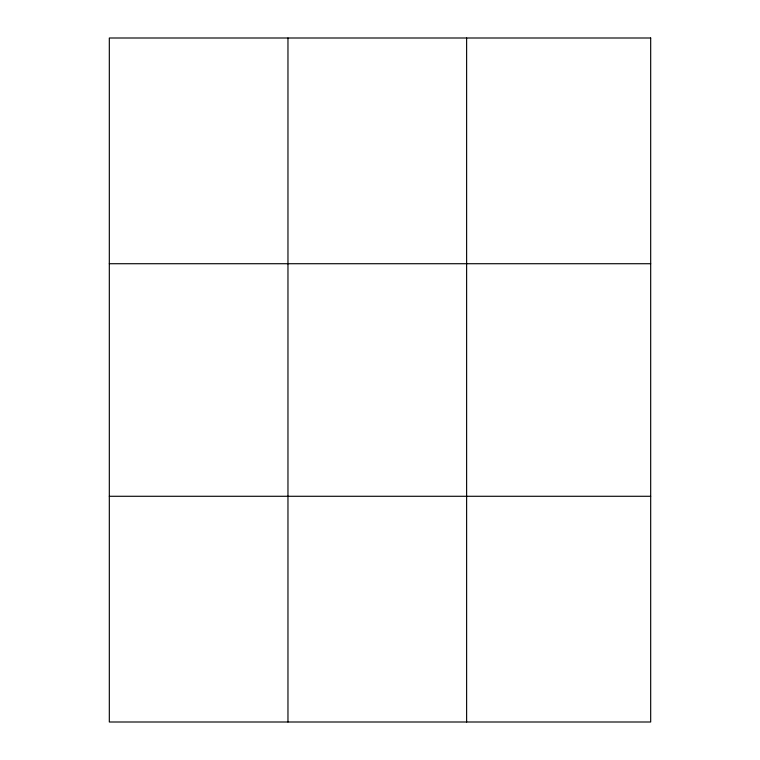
<?xml version="1.0" encoding="UTF-8"?>
<svg xmlns="http://www.w3.org/2000/svg" width="760" height="760" viewBox="0 0 760 760"><rect width="100%" height="100%" fill="white"/><g stroke="black" fill="none" stroke-linecap="round" stroke-linejoin="round"><path stroke-width="1.14" d="M287.964 38L287.964 722M466.621 38L466.621 722M109.316 263.72L650.683 263.72M109.316 496.28L650.683 496.28M650.683 38L650.683 722L109.316 722L109.316 38L650.683 38"/></g></svg>
